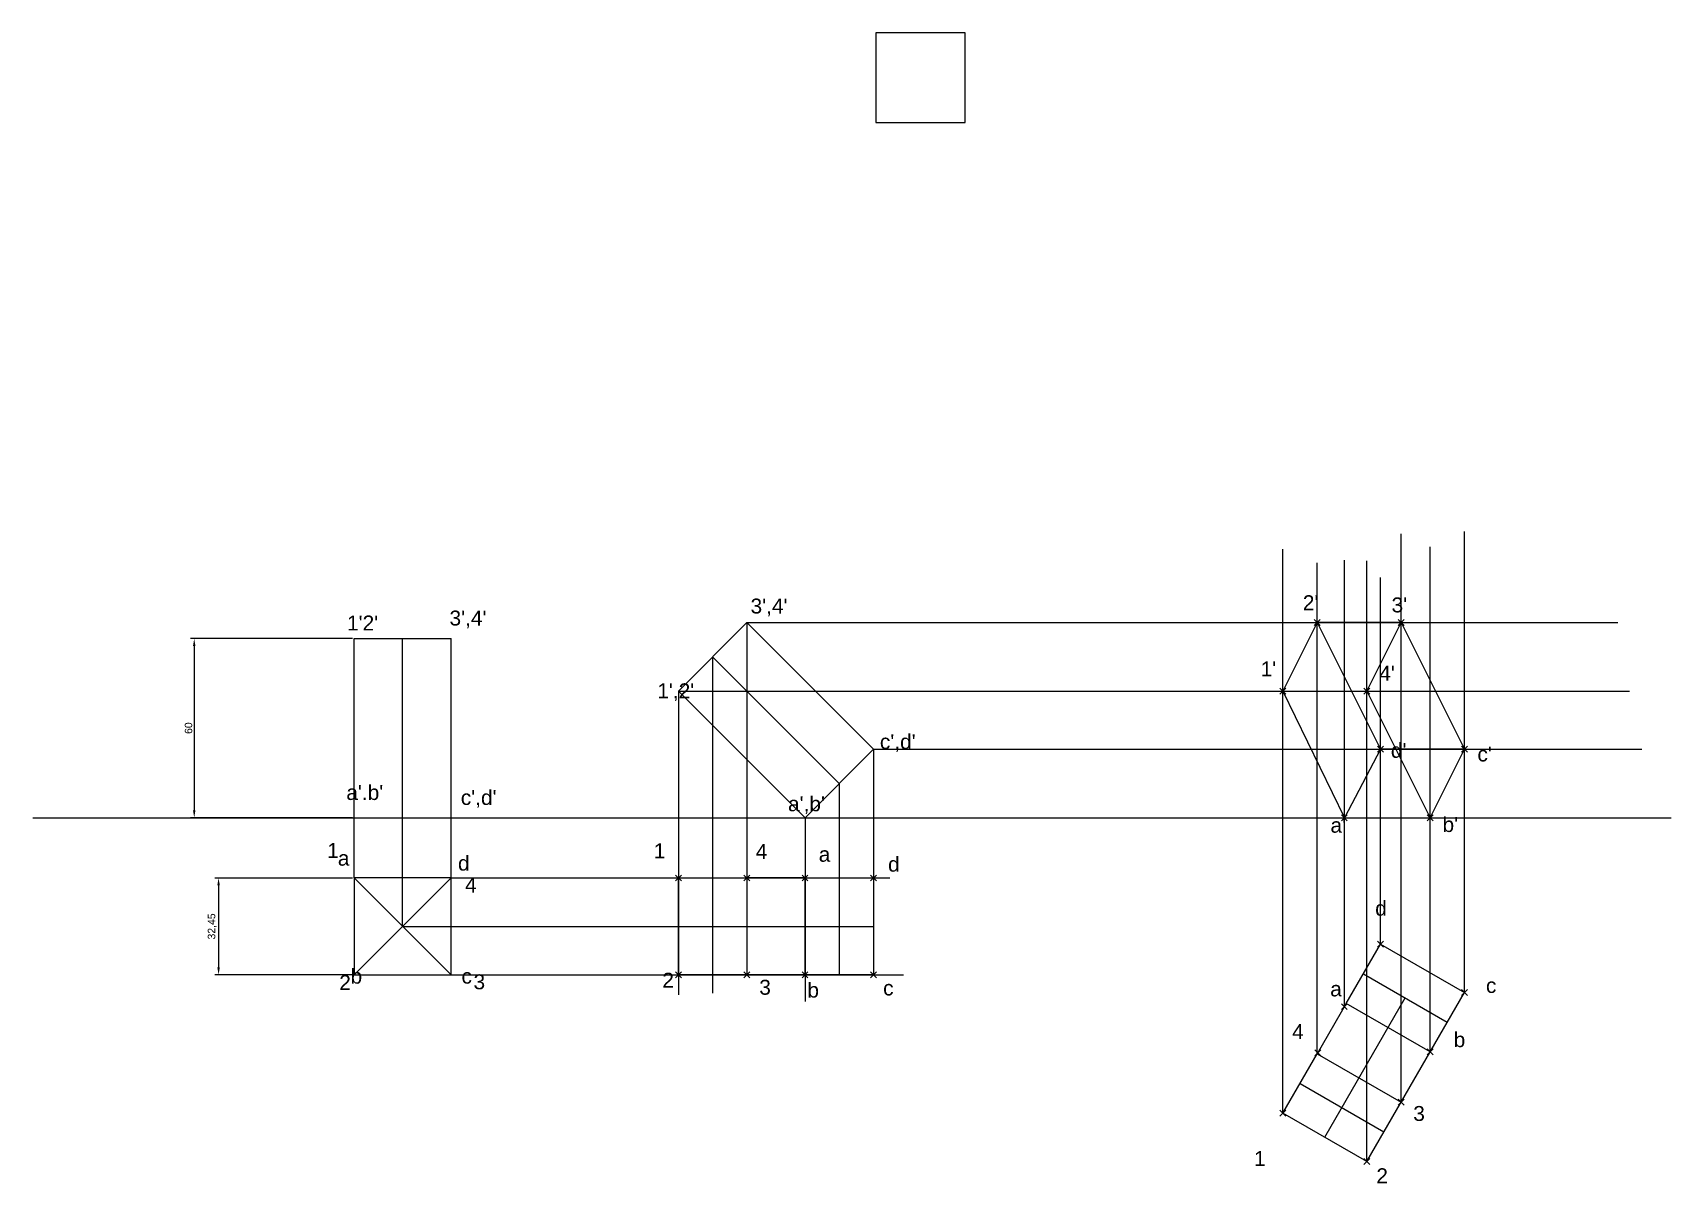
# Model space of a CAD drawing. Header units: millimetres. Extents: x 85 to 634, y 109 to 494.
import ezdxf

# ---------------------------------------------------------------- set-up
doc = ezdxf.new("R2010")
doc.units = ezdxf.units.MM
doc.header["$PDMODE"] = 3
doc.styles.get("Standard").update_dxf_attribs({"font": 'arial.ttf'})
doc.dimstyles.new('ISO-25', dxfattribs={"dimtxt": 2.5, "dimasz": 2.5, "dimexe": 1.25, "dimexo": 0.625, "dimtad": 1, "dimtxsty": 'Standard', "dimcen": 2.5, "dimadec": 0, "dimazin": 0, "dimtfac": 1, "dimtmove": 0, "dimatfit": 3, "dimfxl": 1, "dimarcsym": 0})

# ---------------------------------------------------------------- blocks, each defined once
blk = doc.blocks.new('*D2')
at = {"color": 0, "lineweight": -2, "transparency": 16777216}
for p, q in [((192, 291.38), (137.78, 291.38)), ((139.03, 288.88), (139.03, 233.88)), ((192, 231.38), (137.78, 231.38))]:
    blk.add_line(p, q, dxfattribs=at)
at = {"color": 0, "transparency": 16777216}
for points in [[(138.61, 288.88), (139.44, 288.88), (139.03, 291.38)], [(138.61, 233.88), (139.44, 233.88), (139.03, 231.38)]]:
    blk.add_solid(points, dxfattribs=at)
at = {"layer": 'Defpoints', "color": 0, "transparency": 16777216}
for p in [(192.63, 291.38), (139.03, 231.38), (192.63, 231.38)]:
    blk.add_point(p, dxfattribs=at)
at = {"color": 0, "transparency": 16777216, "insert": (137.13, 261.38), "char_height": 2.5, "attachment_point": 5, "rotation": 90}
blk.add_mtext('60', dxfattribs=at)
blk = doc.blocks.new('*D3')
at = {"color": 0, "lineweight": -2, "transparency": 16777216}
for p, q in [((192, 211.18), (145.94, 211.18)), ((147.19, 208.68), (147.19, 181.23)), ((192, 178.73), (145.94, 178.73))]:
    blk.add_line(p, q, dxfattribs=at)
at = {"color": 0, "transparency": 16777216}
for points in [[(146.77, 208.68), (147.61, 208.68), (147.19, 211.18)], [(146.77, 181.23), (147.61, 181.23), (147.19, 178.73)]]:
    blk.add_solid(points, dxfattribs=at)
at = {"layer": 'Defpoints', "color": 0, "transparency": 16777216}
for p in [(192.63, 211.18), (147.19, 178.73), (192.63, 178.73)]:
    blk.add_point(p, dxfattribs=at)
at = {"color": 0, "transparency": 16777216, "insert": (145.06, 194.96), "char_height": 2.5, "attachment_point": 5, "rotation": 90}
blk.add_mtext('32,45', dxfattribs=at)

msp = doc.modelspace()

# ---------------------------------------------------------------- linework, layer by layer
at = {"color": 7}
for p, q in [((543.313, 136.082), (543.313, 326.456)), ((503.736, 132.436), (503.736, 321.341)), ((515.209, 152.308), (515.209, 316.713)), ((531.84, 116.21), (531.84, 317.444))]:
    msp.add_line(p, q, dxfattribs=at)
at = {"color": 3}
for p, q in [((564.527, 172.825), (564.527, 327.187)), ((553.053, 152.952), (553.053, 322.072)), ((524.32, 168.089), (524.32, 317.687)), ((536.422, 189.05), (536.422, 311.841)), ((301.216, 273.81), (324.163, 296.757)), ((366.589, 254.33), (324.163, 296.757)), ((192.629, 231.383), (192.629, 291.383)), ((192.629, 291.383), (225.08, 291.383)), ((208.854, 231.383), (208.854, 291.383)), ((225.08, 231.383), (225.08, 291.383)), ((355.116, 242.857), (312.689, 285.283)), ((343.642, 231.383), (301.216, 273.81)), ((343.642, 231.383), (366.589, 254.33)), ((192.629, 231.383), (225.08, 231.383)), ((208.854, 194.958), (355.116, 194.958)), ((332.925, 194.958), (366.589, 194.958)), ((517.788, 124.323), (544.738, 171.001))]:
    msp.add_line(p, q, dxfattribs=at)
at = {"color": 4}
for p, q in [((324.163, 296.757), (324.163, 178.733)), ((324.163, 296.757), (615.954, 296.757)), ((312.689, 285.283), (312.689, 172.653)), ((301.216, 273.81), (301.216, 172.049)), ((301.216, 273.81), (619.855, 273.81)), ((366.589, 254.33), (366.589, 178.733)), ((366.589, 254.33), (623.998, 254.33)), ((355.116, 242.857), (355.116, 178.733)), ((343.642, 231.383), (343.642, 169.782)), ((530.686, 179.114), (558.79, 162.888)), ((509.473, 142.372), (537.577, 126.146))]:
    msp.add_line(p, q, dxfattribs=at)
at = {"color": 2}
for p, q in [((515.209, 296.757), (503.736, 273.81)), ((543.313, 296.757), (515.209, 296.757)), ((515.209, 296.757), (536.422, 254.33)), ((531.84, 273.81), (543.313, 296.757)), ((503.736, 273.81), (531.84, 273.81)), ((536.422, 254.33), (524.32, 231.383)), ((564.527, 254.33), (536.422, 254.33)), ((553.053, 231.383), (564.527, 254.33)), ((524.32, 231.383), (553.053, 231.383))]:
    msp.add_line(p, q, dxfattribs=at)
at = {"color": 40, "true_color": 0xf8d731}
for p, q in [((543.313, 296.757), (564.527, 254.33)), ((503.736, 273.81), (524.32, 231.383)), ((531.84, 273.81), (553.053, 231.383))]:
    msp.add_line(p, q, dxfattribs=at)
for p, q in [((84.943, 231.383), (633.831, 231.383)), ((192.629, 211.184), (192.629, 231.383)), ((208.854, 194.958), (208.854, 231.383)), ((225.08, 211.184), (225.08, 231.383)), ((225.08, 211.184), (192.629, 178.733)), ((192.629, 211.184), (225.08, 178.733)), ((225.08, 211.184), (372.044, 211.184)), ((225.08, 178.733), (376.691, 178.733))]:
    msp.add_line(p, q)
at = {"color": 6}
for p, q in [((301.216, 211.184), (324.163, 211.184)), ((301.216, 178.733), (301.216, 211.184)), ((324.163, 211.184), (324.163, 178.733)), ((343.642, 211.184), (324.163, 211.184)), ((343.642, 211.184), (366.589, 211.184)), ((343.642, 178.733), (343.642, 211.184)), ((366.589, 211.184), (366.589, 178.733)), ((524.949, 169.178), (536.422, 189.05)), ((536.422, 189.05), (564.527, 172.825)), ((324.163, 178.733), (301.216, 178.733)), ((343.642, 178.733), (324.163, 178.733)), ((366.589, 178.733), (343.642, 178.733)), ((531.84, 116.21), (564.527, 172.825)), ((524.949, 169.178), (515.209, 152.308)), ((553.053, 152.952), (524.949, 169.178)), ((503.736, 132.436), (515.209, 152.308)), ((515.209, 152.308), (543.313, 136.082)), ((531.84, 116.21), (503.736, 132.436))]:
    msp.add_line(p, q, dxfattribs=at)
at = {"color": 3}
msp.add_lwpolyline([(367.349, 464.287), (397.349, 464.287), (397.349, 494.287), (367.349, 494.287)], close=True, dxfattribs=at)
msp.add_lwpolyline([(192.629, 178.733), (225.08, 178.733), (225.08, 211.184), (192.629, 211.184)], close=True)
at = {"color": 1}
for p in [(515.209, 296.757), (543.313, 296.757), (503.736, 273.81), (531.84, 273.81), (536.422, 254.33), (564.527, 254.33), (524.32, 231.383), (553.053, 231.383)]:
    msp.add_point(p, dxfattribs=at)
at = {"color": 3}
for p in [(301.216, 211.184), (324.163, 211.184), (343.642, 211.184), (366.589, 211.184), (536.422, 189.05), (301.216, 178.733), (324.163, 178.733), (343.642, 178.733), (366.589, 178.733), (564.527, 172.825), (524.32, 168.089), (553.053, 152.952), (515.398, 152.635), (543.313, 136.082), (503.736, 132.436), (531.84, 116.21)]:
    msp.add_point(p, dxfattribs=at)

# ---------------------------------------------------------------- texts
at = {"color": 4}
for s, p in [("3',4'", (325.405, 299.771)), ("1'2'", (190.221, 294.093)), ("3',4'", (224.549, 295.749)), ("1',2'", (294.154, 271.381)), ("c',d'", (368.73, 254.347)), ("a'.b'", (189.984, 237.313)), ("c',d'", (228.337, 235.657)), ("a',b'", (337.952, 233.527)), ('1', (183.592, 217.913)), ('a', (187.143, 215.31)), ('d', (227.39, 213.654)), ('4', (229.758, 206.32)), ('2', (187.616, 173.672)), ('b', (191.404, 175.801)), ('c', (228.574, 175.801)), ('3', (232.599, 173.908))]:
    msp.add_text(s, height=5, dxfattribs=at).set_placement(p)
at = {"color": 40, "true_color": 0xf8d731}
for s, p in [("2'", (510.408, 300.88)), ("3'", (540.146, 300.149)), ("1'", (496.27, 278.714)), ("4'", (536.002, 277.252)), ("d'", (539.902, 251.432)), ("c'", (568.909, 250.214)), ("a'", (519.67, 226.343)), ("b'", (557.209, 226.586))]:
    msp.add_text(s, height=5, dxfattribs=at).set_placement(p)
at = {"color": 3}
for s, p in [('1', (292.996, 217.809)), ('4', (327.138, 217.572)), ('a', (348.239, 216.624)), ('d', (371.475, 213.307)), ('d', (534.66, 198.556)), ('2', (295.841, 174.451)), ('3', (328.323, 172.082)), ('b', (344.446, 171.134)), ('c', (369.815, 171.845)), ('c', (571.765, 172.678)), ('a', (519.586, 171.52)), ('4', (506.831, 157.229)), ('b', (560.943, 154.525)), ('3', (547.415, 129.806)), ('1', (494.076, 114.742)), ('2', (535.046, 108.949))]:
    msp.add_text(s, height=5, dxfattribs=at).set_placement(p)

# ---------------------------------------------------------------- dimensions: what is measured, and where the dimension line sits
for base, p1, p2, picture, middle in [((139.027, 231.383), (192.629, 291.383), (192.629, 231.383), '*D2', (137.126, 261.383)), ((147.19, 178.733), (192.629, 211.184), (192.629, 178.733), '*D3', (145.063, 194.958))]:
    dim = msp.add_linear_dim(base=base, p1=p1, p2=p2, angle=90, dimstyle='ISO-25', dxfattribs=at)
    dim.commit()
    dim.dimension.update_dxf_attribs({"geometry": picture, "text_midpoint": middle})

doc.saveas('drawing.dxf')
